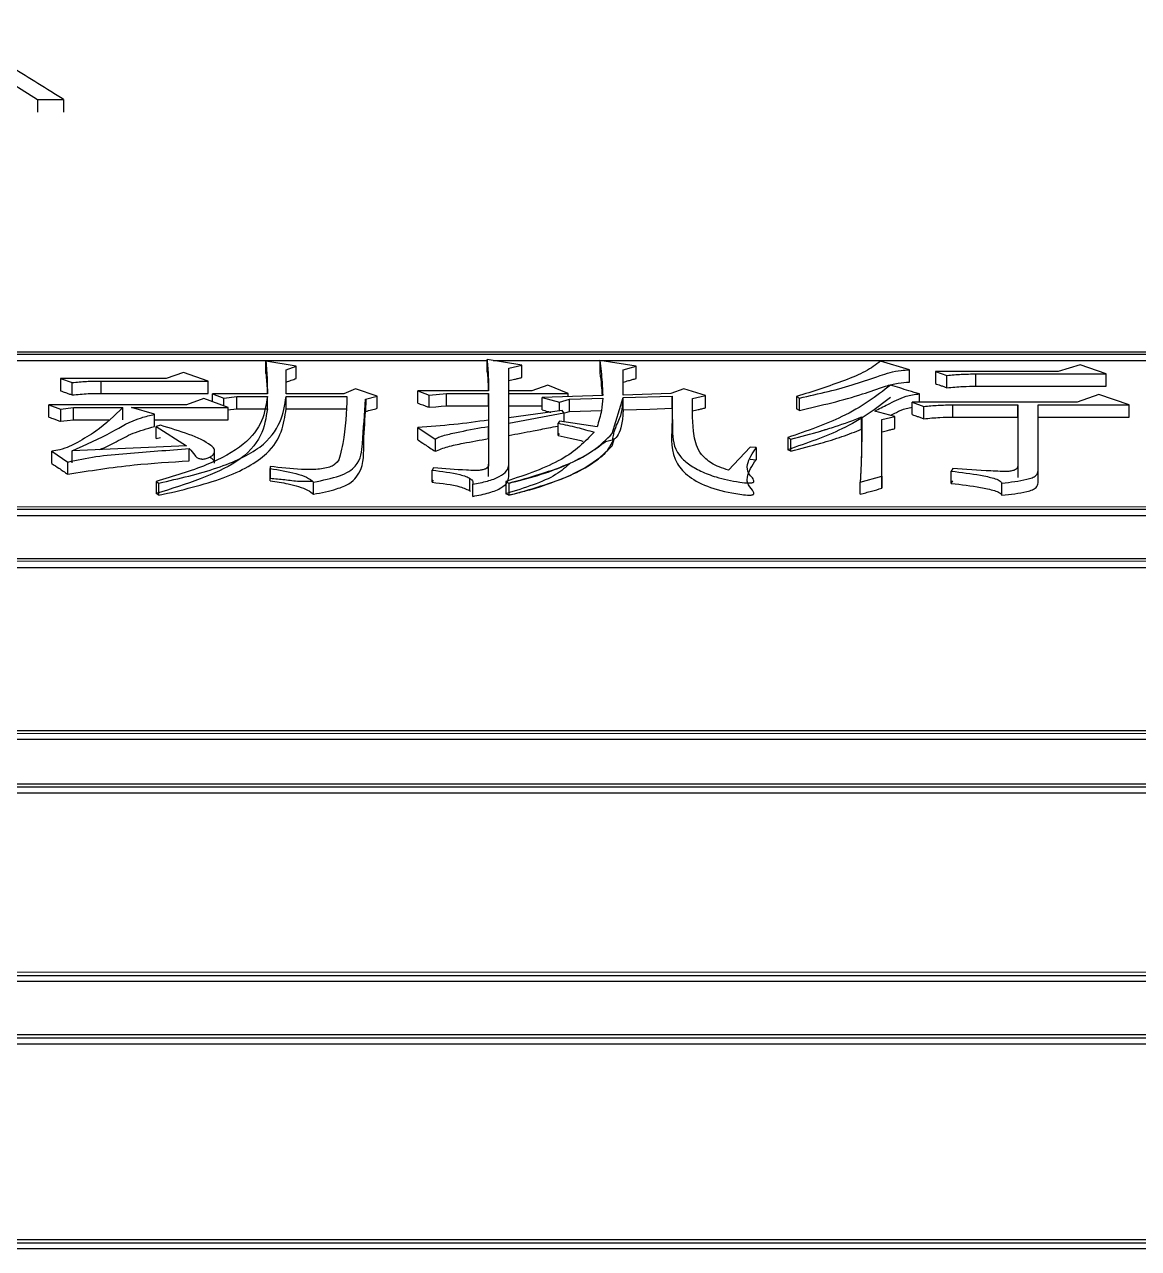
# Model space of a CAD drawing. Header units: millimetres. Extents: x 2063 to 4500, y 825 to 2548.
# Drawn here: x 2697.68 to 2706.02, y 2309.9 to 2319.06 of the extents above; entities that cross this region are included whole.
import ezdxf

# ---------------------------------------------------------------- set-up
doc = ezdxf.new("R2010")
doc.units = ezdxf.units.MM

msp = doc.modelspace()

# ---------------------------------------------------------------- linework, layer by layer
at = {"color": 7, "linetype": 'Continuous', "lineweight": 25}
for p, q in [((2697.4855, 2318.6837), (2697.7812, 2318.4994)), ((2697.7812, 2318.4994), (2697.9763, 2318.4994)), ((2697.9763, 2318.4994), (2697.9763, 2318.4047)), ((2712.4062, 2316.6097), (2690.4232, 2316.6103)), ((2712.3562, 2316.5923), (2690.4732, 2316.5929)), ((2701.4039, 2316.5117), (2701.1443, 2316.5535)), ((2701.1443, 2316.4614), (2701.1443, 2316.5535)), ((2696.2312, 2316.5466), (2701.1443, 2316.5465)), ((2699.7164, 2316.5041), (2699.4893, 2316.5422)), ((2699.4893, 2316.45), (2699.4893, 2316.5422)), ((2699.6407, 2316.4774), (2699.7164, 2316.5041)), ((2699.6407, 2316.2966), (2699.6407, 2316.4774)), ((2699.6407, 2316.3853), (2699.6407, 2316.4774)), ((2699.7164, 2316.412), (2699.7164, 2316.5041)), ((2701.1883, 2316.5465), (2706.6395, 2316.5463)), ((2701.3066, 2316.4888), (2701.4039, 2316.5117)), ((2701.3066, 2316.3198), (2701.3066, 2316.4888)), ((2701.3066, 2316.4881), (2701.3066, 2316.4888)), ((2701.4039, 2316.4196), (2701.4039, 2316.5117)), ((2702.2585, 2316.5041), (2701.9881, 2316.5459)), ((2701.9881, 2316.5459), (2701.9881, 2316.4538)), ((2702.1612, 2316.4773), (2702.2585, 2316.5041)), ((2702.1612, 2316.2888), (2702.1612, 2316.4773)), ((2702.1612, 2316.4766), (2702.1612, 2316.4773)), ((2702.2585, 2316.4119), (2702.2585, 2316.5041)), ((2704.3027, 2316.4774), (2704.0866, 2316.5421)), ((2704.3027, 2316.3853), (2704.3027, 2316.4774)), ((2704.4977, 2316.4658), (2704.4977, 2316.3738)), ((2704.4977, 2316.4658), (2704.5842, 2316.4352)), ((2705.4172, 2316.4658), (2704.4977, 2316.4658)), ((2705.5794, 2316.5154), (2705.4172, 2316.4658)), ((2705.7741, 2316.4467), (2705.5794, 2316.5154)), ((2697.9532, 2316.4123), (2697.9532, 2316.3204)), ((2697.9532, 2316.4123), (2698.0398, 2316.3816)), ((2698.7429, 2316.4123), (2697.9532, 2316.4123)), ((2698.0398, 2316.2896), (2698.0398, 2316.3816)), ((2698.2561, 2316.3012), (2698.2561, 2316.3931)), ((2698.2561, 2316.3931), (2699.0566, 2316.3931)), ((2698.8727, 2316.4583), (2698.7429, 2316.4123)), ((2699.0566, 2316.3931), (2698.8727, 2316.4583)), ((2699.0566, 2316.3011), (2699.0566, 2316.3931)), ((2699.6407, 2316.2966), (2699.6407, 2316.3853)), ((2701.3066, 2316.3198), (2701.3066, 2316.3967)), ((2702.1612, 2316.2895), (2702.1612, 2316.3853)), ((2704.5842, 2316.3432), (2704.5842, 2316.4352)), ((2704.8006, 2316.3546), (2704.8006, 2316.4467)), ((2704.8006, 2316.4467), (2705.7741, 2316.4467)), ((2705.7741, 2316.3546), (2705.7741, 2316.4467)), ((2698.2561, 2316.3012), (2699.0566, 2316.3011)), ((2699.089, 2316.2966), (2699.1756, 2316.2656)), ((2699.5001, 2316.2966), (2699.089, 2316.2966)), ((2699.089, 2316.2383), (2699.089, 2316.2966)), ((2699.1756, 2316.2656), (2699.2729, 2316.2772)), ((2699.2729, 2316.2772), (2699.5001, 2316.2772)), ((2699.2729, 2316.1854), (2699.2729, 2316.2772)), ((2699.5001, 2316.1854), (2699.5001, 2316.2772)), ((2700.0734, 2316.2966), (2699.6407, 2316.2966)), ((2699.6407, 2316.1854), (2699.6407, 2316.2772)), ((2699.6407, 2316.2772), (2700.095, 2316.2772)), ((2700.16, 2316.3353), (2700.0734, 2316.2966)), ((2700.3222, 2316.2811), (2700.16, 2316.3353)), ((2700.2356, 2316.2578), (2700.3222, 2316.2811)), ((2700.3222, 2316.1893), (2700.3222, 2316.2811)), ((2700.6251, 2316.3198), (2700.7116, 2316.2888)), ((2701.1551, 2316.3198), (2700.6251, 2316.3198)), ((2700.6251, 2316.2279), (2700.6251, 2316.3198)), ((2700.7116, 2316.2888), (2700.8414, 2316.3004)), ((2700.7116, 2316.197), (2700.7116, 2316.2888)), ((2700.8414, 2316.3004), (2701.1551, 2316.3004)), ((2700.8414, 2316.2086), (2700.8414, 2316.3004)), ((2701.1551, 2316.3004), (2701.1552, 2316.1014)), ((2701.1551, 2316.2086), (2701.1551, 2316.3004)), ((2701.4797, 2316.3198), (2701.3066, 2316.3198)), ((2701.3066, 2316.2279), (2701.3066, 2316.3198)), ((2701.3066, 2316.3004), (2701.7501, 2316.3004)), ((2701.3066, 2316.1171), (2701.3066, 2316.3004)), ((2701.3066, 2316.2086), (2701.3066, 2316.3004)), ((2701.5987, 2316.3622), (2701.4797, 2316.3198)), ((2702.0097, 2316.2849), (2701.5554, 2316.2694)), ((2701.7501, 2316.3004), (2701.5987, 2316.3622)), ((2701.7501, 2316.276), (2701.7501, 2316.3004)), ((2702.5181, 2316.3004), (2702.1612, 2316.2888)), ((2702.1612, 2316.2694), (2702.5289, 2316.281)), ((2702.6155, 2316.3352), (2702.5181, 2316.3004)), ((2702.5289, 2316.1892), (2702.5289, 2316.281)), ((2702.7777, 2316.2849), (2702.6155, 2316.3352)), ((2702.6804, 2316.2616), (2702.7777, 2316.2849)), ((2702.7777, 2316.1931), (2702.7777, 2316.2849)), ((2703.4592, 2316.2771), (2703.4592, 2316.1853)), ((2703.4592, 2316.2771), (2703.4809, 2316.2655)), ((2704.3788, 2316.2343), (2704.3788, 2316.2964)), ((2704.8006, 2316.3546), (2705.7741, 2316.3546)), ((2705.7201, 2316.2926), (2705.5578, 2316.2343)), ((2705.9472, 2316.2148), (2705.7201, 2316.2926)), ((2697.8667, 2316.215), (2697.9532, 2316.1838)), ((2698.8943, 2316.215), (2697.8667, 2316.215)), ((2697.8667, 2316.1233), (2697.8667, 2316.215)), ((2697.9532, 2316.1838), (2698.0506, 2316.1955)), ((2698.0506, 2316.1955), (2698.4184, 2316.1955)), ((2698.0506, 2316.1038), (2698.0506, 2316.1955)), ((2698.4184, 2316.1038), (2698.4184, 2316.1955)), ((2698.4833, 2316.1955), (2699.208, 2316.1955)), ((2698.6561, 2316.1447), (2698.4833, 2316.1955)), ((2699.0241, 2316.2617), (2698.8943, 2316.215)), ((2699.208, 2316.1955), (2699.0241, 2316.2617)), ((2699.1756, 2316.2072), (2699.1756, 2316.2656)), ((2699.208, 2316.1038), (2699.208, 2316.1955)), ((2699.2729, 2316.1854), (2699.5001, 2316.1854)), ((2699.6407, 2316.1854), (2700.095, 2316.1854)), ((2700.2357, 2316.2578), (2700.2356, 2316.166)), ((2700.8414, 2316.2086), (2701.1551, 2316.2086)), ((2701.1551, 2316.2086), (2701.1552, 2316.0098)), ((2701.3066, 2316.2086), (2701.5554, 2316.2086)), ((2701.5554, 2316.2694), (2701.6852, 2316.2344)), ((2701.5554, 2316.1776), (2701.5554, 2316.2694)), ((2701.6852, 2316.2344), (2701.7609, 2316.2577)), ((2701.6852, 2316.169), (2701.6852, 2316.2344)), ((2701.7609, 2316.2577), (2702.0097, 2316.2655)), ((2701.7609, 2316.166), (2701.7609, 2316.2577)), ((2702.08, 2316.0008), (2702.1612, 2316.2694)), ((2702.1612, 2316.1776), (2702.1612, 2316.2694)), ((2702.1612, 2316.2694), (2702.1612, 2316.2694)), ((2702.5295, 2316.2126), (2702.5289, 2316.2124)), ((2703.4809, 2316.1737), (2703.4592, 2316.1853)), ((2703.4809, 2316.1737), (2703.4809, 2316.2655)), ((2704.3246, 2316.2343), (2704.4112, 2316.2032)), ((2705.5578, 2316.2343), (2704.3246, 2316.2343)), ((2704.3246, 2316.1426), (2704.3246, 2316.2343)), ((2704.4112, 2316.1114), (2704.4112, 2316.2032)), ((2704.6275, 2316.2149), (2705.1143, 2316.2149)), ((2704.6275, 2316.1231), (2704.6275, 2316.2149)), ((2705.1143, 2316.2149), (2705.1143, 2315.7631)), ((2705.1143, 2316.1231), (2705.1143, 2316.2149)), ((2705.2657, 2316.2148), (2705.9472, 2316.2148)), ((2705.2657, 2315.7227), (2705.2657, 2316.2148)), ((2705.2657, 2316.1231), (2705.2657, 2316.2148)), ((2705.9472, 2316.1231), (2705.9472, 2316.2148)), ((2697.9532, 2316.1838), (2697.9532, 2316.0921)), ((2698.0506, 2316.1038), (2698.3142, 2316.1038)), ((2698.6561, 2316.0531), (2698.6561, 2316.1447)), ((2698.6561, 2316.1038), (2699.208, 2316.1038)), ((2701.7068, 2316.172), (2701.3066, 2316.1171)), ((2701.3066, 2316.0778), (2701.7177, 2316.1563)), ((2701.3066, 2316.0255), (2701.3066, 2316.1171)), ((2701.6852, 2316.0936), (2701.6744, 2316.0778)), ((2701.9665, 2316.0502), (2701.6852, 2316.0936)), ((2701.7177, 2316.1563), (2701.7068, 2316.172)), ((2701.7177, 2316.1563), (2701.7177, 2316.0886)), ((2701.7609, 2316.166), (2701.9991, 2316.1734)), ((2702.5276, 2316.1085), (2702.5276, 2316.0157)), ((2703.946, 2316.0333), (2703.946, 2316.1249)), ((2704.1948, 2316.1288), (2704.0434, 2316.168)), ((2704.0975, 2316.1053), (2704.1948, 2316.1288)), ((2704.0975, 2315.6823), (2704.0975, 2316.1053)), ((2704.1948, 2316.0372), (2704.1948, 2316.1288)), ((2704.6275, 2316.1231), (2705.1143, 2316.1231)), ((2705.1143, 2316.1231), (2705.1143, 2315.6719)), ((2705.2657, 2315.6316), (2705.2657, 2316.1231)), ((2705.2657, 2316.1231), (2705.9472, 2316.1231)), ((2698.6996, 2316.0621), (2698.6672, 2316.0542)), ((2698.6672, 2316.0542), (2698.8943, 2315.9075)), ((2698.6672, 2315.9627), (2698.6672, 2316.0542)), ((2700.6253, 2316.0462), (2700.7547, 2315.9593)), ((2700.6253, 2315.9547), (2700.6253, 2316.0462)), ((2701.1552, 2316.0542), (2701.1552, 2315.7712)), ((2701.1552, 2315.9627), (2701.1552, 2316.0542)), ((2701.3066, 2315.7672), (2701.3066, 2316.0778)), ((2701.3066, 2316.0765), (2701.3066, 2316.0778)), ((2701.6744, 2315.9863), (2701.6744, 2316.0778)), ((2701.6744, 2315.9863), (2701.6852, 2316.002)), ((2704.0975, 2315.5913), (2704.0975, 2316.0137)), ((2698.6672, 2315.9627), (2698.6996, 2315.9706)), ((2700.7547, 2315.9593), (2700.7547, 2315.8679)), ((2701.1552, 2315.9627), (2701.1552, 2315.7557)), ((2701.3066, 2315.676), (2701.3066, 2315.9863)), ((2702.08, 2315.9093), (2702.0969, 2315.9652)), ((2703.3943, 2315.971), (2703.416, 2315.9591)), ((2703.3943, 2315.971), (2703.3943, 2315.8796)), ((2703.416, 2315.8677), (2703.416, 2315.9591)), ((2697.8883, 2315.7763), (2697.8883, 2315.8676)), ((2697.8883, 2315.8676), (2698.007, 2315.7876)), ((2698.8943, 2315.9075), (2698.0398, 2315.8716)), ((2698.0398, 2315.7803), (2698.0398, 2315.8716)), ((2698.916, 2315.7962), (2698.916, 2315.8875)), ((2699.1049, 2315.8007), (2699.1049, 2315.8678)), ((2703.1131, 2315.8994), (2702.9509, 2315.7269)), ((2703.1564, 2315.8954), (2703.1131, 2315.8994)), ((2703.1564, 2315.8954), (2703.1564, 2315.8041)), ((2703.416, 2315.8677), (2703.3943, 2315.8796)), ((2698.007, 2315.6965), (2698.007, 2315.7876)), ((2699.5217, 2315.7548), (2699.5217, 2315.6636)), ((2699.5217, 2315.6479), (2699.5217, 2315.739)), ((2700.7441, 2315.743), (2700.7333, 2315.7269)), ((2701.1552, 2315.6801), (2701.1552, 2315.7712)), ((2701.3066, 2315.676), (2701.3066, 2315.7672)), ((2703.1131, 2315.8081), (2703.1564, 2315.8041)), ((2704.6275, 2315.7389), (2704.6167, 2315.7187)), ((2705.1143, 2315.7631), (2705.1143, 2315.6719)), ((2698.6672, 2315.6419), (2698.6672, 2315.5509)), ((2698.6672, 2315.6419), (2698.6888, 2315.6297)), ((2699.5217, 2315.6479), (2699.5217, 2315.6636)), ((2699.8463, 2315.5467), (2699.8463, 2315.6377)), ((2700.7333, 2315.6358), (2700.7333, 2315.7269)), ((2700.7333, 2315.6358), (2700.7441, 2315.6519)), ((2701.0143, 2315.5741), (2701.0143, 2315.665)), ((2701.285, 2315.6418), (2701.285, 2315.5508)), ((2701.285, 2315.6418), (2701.3066, 2315.6296)), ((2703.9352, 2315.6377), (2704.0975, 2315.6823)), ((2703.9352, 2315.5467), (2703.9352, 2315.6377)), ((2704.0975, 2315.6823), (2704.0975, 2315.5913)), ((2704.6167, 2315.6276), (2704.6167, 2315.7187)), ((2704.6167, 2315.6276), (2704.6275, 2315.6478)), ((2705.2657, 2315.6316), (2705.2657, 2315.7227)), ((2698.6888, 2315.5388), (2698.6672, 2315.5509)), ((2698.6888, 2315.5388), (2698.6888, 2315.6297)), ((2701.0362, 2315.5305), (2701.0362, 2315.6215)), ((2701.3066, 2315.5387), (2701.285, 2315.5508)), ((2701.3066, 2315.6296), (2701.3066, 2315.5387)), ((2704.9952, 2315.5386), (2704.9952, 2315.6295)), ((2690.4732, 2315.4538), (2712.3562, 2315.4532)), ((2690.4232, 2315.4348), (2712.4062, 2315.4343)), ((2690.4232, 2315.3887), (2712.4062, 2315.3881)), ((2712.3562, 2315.0639), (2690.3732, 2315.0644)), ((2712.3062, 2315.0445), (2690.4232, 2315.045)), ((2690.4232, 2314.9999), (2712.3062, 2314.9993)), ((2690.3732, 2313.7583), (2712.3562, 2313.7578)), ((2690.3732, 2313.7138), (2712.3562, 2313.7133)), ((2690.4232, 2313.7793), (2712.3062, 2313.7788)), ((2712.4062, 2313.3787), (2690.4232, 2313.3791)), ((2690.4732, 2313.3577), (2712.3562, 2313.3573)), ((2690.4732, 2313.3137), (2712.3562, 2313.3132)), ((2690.4232, 2311.9476), (2712.4062, 2311.9472)), ((2690.4232, 2311.9045), (2712.4062, 2311.9041)), ((2712.3562, 2311.9701), (2690.4732, 2311.9705)), ((2712.3562, 2311.5014), (2690.3732, 2311.5018)), ((2712.3062, 2311.4781), (2690.4232, 2311.4785)), ((2690.4232, 2311.4357), (2712.3062, 2311.4352)), ((2690.4233, 2309.9711), (2712.3063, 2309.9707)), ((2690.3733, 2309.9463), (2712.3563, 2309.9459)), ((2690.3733, 2309.9046), (2712.3563, 2309.9042))]:
    msp.add_line(p, q, dxfattribs=at)
at = {"color": 7, "linetype": 'Continuous', "lineweight": 25, "flags": 128}
for points in [[(2697.7812, 2318.4994), (2697.7812, 2318.4754), (2697.7812, 2318.4515), (2697.7812, 2318.4047)], [(2699.208, 2316.1777), (2699.2243, 2316.1796), (2699.2486, 2316.1825), (2699.2729, 2316.1854)], [(2700.7116, 2316.197), (2700.7604, 2316.2014), (2700.8009, 2316.205), (2700.8414, 2316.2086)], [(2702.1612, 2316.1776), (2702.2608, 2316.1807), (2702.3605, 2316.1839), (2702.5289, 2316.1892)], [(2697.9532, 2316.0921), (2698.0019, 2316.098), (2698.0506, 2316.1038)]]:
    msp.add_lwpolyline(points, dxfattribs=at)
at = {"color": 7, "linetype": 'Continuous', "lineweight": 25}
for points, knots in [([(2697.9763, 2318.4994), (2697.9442, 2318.5195), (2697.7837, 2318.6204), (2697.476, 2318.8102), (2697.2004, 2318.9734), (2697.0532, 2319.0606)], [0, 0, 0, 0, 0.104313, 0.521568, 1, 1, 1, 1]), ([(2701.1443, 2316.5535), (2701.1479, 2316.5114), (2701.1544, 2316.4341), (2701.1549, 2316.3556), (2701.1551, 2316.3198)], [0, 0, 0, 0, 0.544272, 1, 1, 1, 1]), ([(2699.4893, 2316.5422), (2699.4932, 2316.4954), (2699.5, 2316.4141), (2699.5001, 2316.3316), (2699.5001, 2316.2966)], [0, 0, 0, 0, 0.575668, 1, 1, 1, 1]), ([(2701.1443, 2316.4614), (2701.1473, 2316.4297), (2701.1517, 2316.3827), (2701.153, 2316.3352), (2701.1535, 2316.3198)], [0, 0, 0, 0, 0.675043, 1, 1, 1, 1]), ([(2701.9881, 2316.5459), (2701.994, 2316.4926), (2702.0037, 2316.4062), (2702.0081, 2316.3185), (2702.0097, 2316.2849)], [0, 0, 0, 0, 0.617116, 1, 1, 1, 1]), ([(2704.0866, 2316.5421), (2704.0517, 2316.5157), (2703.9811, 2316.4625), (2703.7639, 2316.3741), (2703.5814, 2316.316), (2703.4592, 2316.2771)], [0, 0, 0, 0, 0.244211, 0.494059, 1, 1, 1, 1]), ([(2703.4809, 2316.2655), (2703.6257, 2316.2982), (2703.842, 2316.3472), (2704.0652, 2316.4292), (2704.1991, 2316.4713), (2704.2817, 2316.4761), (2704.3027, 2316.4774)], [0, 0, 0, 0, 0.501457, 0.748784, 0.936077, 1, 1, 1, 1]), ([(2698.0398, 2316.3816), (2698.0752, 2316.3851), (2698.1462, 2316.3921), (2698.2194, 2316.3928), (2698.2561, 2316.3931)], [0, 0, 0, 0, 0.498867, 1, 1, 1, 1]), ([(2699.4893, 2316.45), (2699.493, 2316.4087), (2699.4976, 2316.3587), (2699.4987, 2316.3082), (2699.4989, 2316.2995)], [0, 0, 0, 0, 0.82802, 1, 1, 1, 1]), ([(2699.6407, 2316.3853), (2699.647, 2316.3876), (2699.6597, 2316.392), (2699.6786, 2316.3987), (2699.6975, 2316.4053), (2699.7101, 2316.4098), (2699.7164, 2316.412)], [0, 0, 0, 0, 0.25, 0.5, 0.75, 1, 1, 1, 1]), ([(2701.3066, 2316.3967), (2701.3209, 2316.4001), (2701.3442, 2316.4056), (2701.3767, 2316.4132), (2701.3949, 2316.4174), (2701.4039, 2316.4196)], [0, 0, 0, 0, 0.439881, 0.71994, 1, 1, 1, 1]), ([(2701.9881, 2316.4538), (2701.9919, 2316.4229), (2701.9987, 2316.3669), (2702.0027, 2316.3102), (2702.0044, 2316.2847)], [0, 0, 0, 0, 0.550115, 1, 1, 1, 1]), ([(2702.1612, 2316.3853), (2702.1748, 2316.389), (2702.1978, 2316.3953), (2702.2303, 2316.4042), (2702.2491, 2316.4094), (2702.2585, 2316.4119)], [0, 0, 0, 0, 0.420135, 0.710067, 1, 1, 1, 1]), ([(2703.4809, 2316.1737), (2703.562, 2316.1926), (2703.7242, 2316.2304), (2703.944, 2316.2896), (2704.0901, 2316.3471), (2704.2097, 2316.3788), (2704.2746, 2316.3833), (2704.3027, 2316.3853)], [0, 0, 0, 0, 0.285391, 0.571044, 0.802081, 0.914333, 1, 1, 1, 1]), ([(2704.4977, 2316.3738), (2704.5101, 2316.3694), (2704.5307, 2316.3621), (2704.5595, 2316.3519), (2704.576, 2316.3461), (2704.5842, 2316.3432)], [0, 0, 0, 0, 0.428609, 0.714304, 1, 1, 1, 1]), ([(2704.5842, 2316.4352), (2704.6197, 2316.4387), (2704.6907, 2316.4456), (2704.7639, 2316.4463), (2704.8006, 2316.4467)], [0, 0, 0, 0, 0.498867, 1, 1, 1, 1]), ([(2697.9532, 2316.3204), (2697.9656, 2316.316), (2697.9862, 2316.3087), (2698.015, 2316.2984), (2698.0315, 2316.2926), (2698.0398, 2316.2896)], [0, 0, 0, 0, 0.428609, 0.7143039, 1, 1, 1, 1]), ([(2698.0398, 2316.2896), (2698.0795, 2316.2935), (2698.1507, 2316.3003), (2698.2238, 2316.3009), (2698.2561, 2316.3012)], [0, 0, 0, 0, 0.558823, 1, 1, 1, 1]), ([(2699.5001, 2316.2772), (2699.4914, 2316.217), (2699.4741, 2316.0961), (2699.3431, 2315.9145), (2699.0556, 2315.7575), (2698.7979, 2315.6808), (2698.6672, 2315.6419)], [0, 0, 0, 0, 0.244354, 0.489935, 0.74136, 1, 1, 1, 1]), ([(2698.6888, 2315.6297), (2698.8395, 2315.6643), (2699.1359, 2315.7322), (2699.4725, 2315.892), (2699.6113, 2316.0857), (2699.6309, 2316.2135), (2699.6407, 2316.2772)], [0, 0, 0, 0, 0.2601932, 0.5118512, 0.7565513, 1, 1, 1, 1]), ([(2700.095, 2316.2772), (2700.0912, 2316.1604), (2700.0864, 2316.015), (2700.0469, 2315.8459), (2700.0316, 2315.784), (2699.9771, 2315.7523), (2699.9308, 2315.7402), (2699.8569, 2315.7305), (2699.7148, 2315.7307), (2699.5989, 2315.7452), (2699.5217, 2315.7548)], [0, 0, 0, 0, 0.4898961, 0.6102723, 0.7064925, 0.7358579, 0.7655593, 0.7971729, 0.8650638, 1, 1, 1, 1]), ([(2702.5289, 2316.281), (2702.5289, 2316.1973), (2702.5288, 2316.0509), (2702.5373, 2315.8745), (2702.6459, 2315.7733), (2702.7374, 2315.7184), (2702.8652, 2315.6694), (2702.9931, 2315.6424), (2703.0866, 2315.6299), (2703.1196, 2315.6313), (2703.1286, 2315.6329), (2703.1339, 2315.6348), (2703.138, 2315.6372), (2703.1418, 2315.6434), (2703.138, 2315.6543), (2703.1241, 2315.6748), (2703.0904, 2315.7118), (2703.0861, 2315.7909), (2703.1283, 2315.8536), (2703.1564, 2315.8954)], [0, 0, 0, 0, 0.249545, 0.436315, 0.501271, 0.564646, 0.626364, 0.704484, 0.733965, 0.739063, 0.743353, 0.745337, 0.747325, 0.751675, 0.763079, 0.778003, 0.812665, 0.875175, 1, 1, 1, 1]), ([(2704.1624, 2316.3622), (2704.054, 2316.2799), (2703.8583, 2316.1314), (2703.5375, 2316.0205), (2703.3943, 2315.971)], [0, 0, 0, 0, 0.553842, 1, 1, 1, 1]), ([(2704.0434, 2316.168), (2704.0761, 2316.1848), (2704.1301, 2316.2125), (2704.2053, 2316.251), (2704.2634, 2316.2772), (2704.3252, 2316.292), (2704.3608, 2316.295), (2704.3787, 2316.2964)], [0, 0, 0, 0, 0.3357419, 0.5532256, 0.7726409, 0.885172, 1, 1, 1, 1]), ([(2704.3787, 2316.2965), (2704.3521, 2316.3046), (2704.3027, 2316.3196), (2704.2305, 2316.3415), (2704.1851, 2316.3553), (2704.1624, 2316.3622)], [0, 0, 0, 0, 0.369991, 0.684996, 1, 1, 1, 1]), ([(2704.5842, 2316.3432), (2704.624, 2316.347), (2704.6951, 2316.3538), (2704.7683, 2316.3544), (2704.8006, 2316.3546)], [0, 0, 0, 0, 0.558823, 1, 1, 1, 1]), ([(2698.4184, 2316.1955), (2698.3576, 2316.1346), (2698.2659, 2316.0428), (2698.0937, 2315.9405), (2697.9868, 2315.8846), (2697.9084, 2315.8711), (2697.8883, 2315.8676)], [0, 0, 0, 0, 0.493221, 0.743655, 0.934367, 1, 1, 1, 1]), ([(2699.5001, 2316.1854), (2699.4904, 2316.1181), (2699.4708, 2315.9829), (2699.2595, 2315.7381), (2698.8937, 2315.6225), (2698.6672, 2315.5509)], [0, 0, 0, 0, 0.2743455, 0.5506038, 1, 1, 1, 1]), ([(2698.6888, 2315.5388), (2698.8574, 2315.5775), (2699.1881, 2315.6535), (2699.5947, 2315.8809), (2699.6234, 2316.0707), (2699.6407, 2316.1854)], [0, 0, 0, 0, 0.291461, 0.571537, 1, 1, 1, 1]), ([(2699.8464, 2315.6377), (2699.9143, 2315.6511), (2700.0149, 2315.671), (2700.1149, 2315.7157), (2700.2029, 2315.7949), (2700.2148, 2315.9832), (2700.2273, 2316.1479), (2700.2356, 2316.2578)], [0, 0, 0, 0, 0.132838, 0.196641, 0.258559, 0.505709, 1, 1, 1, 1]), ([(2700.2356, 2316.166), (2700.2501, 2316.1699), (2700.2789, 2316.1776), (2700.3078, 2316.1854), (2700.3222, 2316.1893)], [0, 0, 0, 0, 0.5, 1, 1, 1, 1]), ([(2700.6251, 2316.2279), (2700.6375, 2316.2235), (2700.6581, 2316.2161), (2700.6869, 2316.2058), (2700.7034, 2316.1999), (2700.7116, 2316.197)], [0, 0, 0, 0, 0.428612, 0.714306, 1, 1, 1, 1]), ([(2702.0097, 2316.2655), (2702.0072, 2316.235), (2702.0014, 2316.1634), (2701.9792, 2316.0915), (2701.9665, 2316.0502)], [0, 0, 0, 0, 0.426568, 1, 1, 1, 1]), ([(2702.0841, 2315.9548), (2702.0861, 2315.9687), (2702.0904, 2315.9972), (2702.1147, 2316.0745), (2702.1489, 2316.1268), (2702.1584, 2316.2066), (2702.1605, 2316.2511), (2702.161, 2316.2646), (2702.1612, 2316.2694)], [0, 0, 0, 0, 0.068352, 0.139472, 0.508143, 0.851675, 0.94747, 1, 1, 1, 1]), ([(2702.5289, 2316.1892), (2702.5286, 2316.1438), (2702.5276, 2316.0075), (2702.5108, 2315.8312), (2702.6448, 2315.6757), (2702.8053, 2315.5926), (2702.9728, 2315.554), (2703.0799, 2315.5401), (2703.1111, 2315.5396), (2703.125, 2315.5411), (2703.1332, 2315.5432), (2703.1386, 2315.5467), (2703.1416, 2315.5536), (2703.132, 2315.5776), (2703.091, 2315.6154), (2703.0853, 2315.6992), (2703.1269, 2315.7605), (2703.1564, 2315.8041)], [0, 0, 0, 0, 0.135472, 0.406763, 0.50628, 0.604985, 0.704283, 0.727912, 0.736946, 0.74078, 0.744655, 0.748047, 0.752351, 0.764139, 0.816594, 0.869623, 1, 1, 1, 1]), ([(2702.9509, 2315.7269), (2702.9261, 2315.7344), (2702.8771, 2315.7492), (2702.8041, 2315.7885), (2702.7178, 2315.8654), (2702.6788, 2316.0318), (2702.6798, 2316.1697), (2702.6804, 2316.2616)], [0, 0, 0, 0, 0.065694, 0.129902, 0.255713, 0.503859, 1, 1, 1, 1]), ([(2702.6804, 2316.1698), (2702.6947, 2316.1732), (2702.718, 2316.1788), (2702.7505, 2316.1866), (2702.7687, 2316.1909), (2702.7777, 2316.1931)], [0, 0, 0, 0, 0.44, 0.72, 1, 1, 1, 1]), ([(2704.1624, 2316.2702), (2704.054, 2316.1881), (2703.8582, 2316.0398), (2703.5374, 2315.929), (2703.3943, 2315.8796)], [0, 0, 0, 0, 0.553762, 1, 1, 1, 1]), ([(2704.1626, 2316.1372), (2704.1769, 2316.1444), (2704.2127, 2316.1625), (2704.2625, 2316.1859), (2704.3091, 2316.1955), (2704.3246, 2316.1987)], [0, 0, 0, 0, 0.3081, 0.769592, 1, 1, 1, 1]), ([(2704.4112, 2316.2032), (2704.4466, 2316.2067), (2704.5176, 2316.2138), (2704.5908, 2316.2145), (2704.6275, 2316.2149)], [0, 0, 0, 0, 0.498867, 1, 1, 1, 1]), ([(2697.8667, 2316.1233), (2697.8791, 2316.1189), (2697.8997, 2316.1114), (2697.9285, 2316.101), (2697.945, 2316.0951), (2697.9532, 2316.0921)], [0, 0, 0, 0, 0.428613, 0.714306, 1, 1, 1, 1]), ([(2698.0397, 2315.8716), (2698.1427, 2315.9172), (2698.3228, 2315.997), (2698.49, 2316.1047), (2698.6224, 2316.1366), (2698.6561, 2316.1447)], [0, 0, 0, 0, 0.498749, 0.872406, 1, 1, 1, 1]), ([(2699.8464, 2315.5467), (2699.906, 2315.5584), (2700.0053, 2315.578), (2700.1173, 2315.6236), (2700.2246, 2315.7318), (2700.216, 2315.9195), (2700.2288, 2316.0807), (2700.2356, 2316.166)], [0, 0, 0, 0, 0.117242, 0.195683, 0.274072, 0.616161, 1, 1, 1, 1]), ([(2701.1552, 2316.1014), (2701.0688, 2316.0893), (2700.896, 2316.0649), (2700.7156, 2316.0524), (2700.6253, 2316.0462)], [0, 0, 0, 0, 0.499593, 1, 1, 1, 1]), ([(2701.5554, 2316.1776), (2701.5693, 2316.1739), (2701.591, 2316.168), (2701.6126, 2316.1622), (2701.6203, 2316.1601)], [0, 0, 0, 0, 0.643901, 1, 1, 1, 1]), ([(2701.7177, 2316.1526), (2701.7195, 2316.1532), (2701.7339, 2316.1576), (2701.7483, 2316.1621), (2701.7609, 2316.166)], [0, 0, 0, 0, 0.125351, 1, 1, 1, 1]), ([(2702.1612, 2316.1776), (2702.1611, 2316.1763), (2702.1607, 2316.1642), (2702.1589, 2316.1193), (2702.1514, 2316.0545), (2702.1176, 2315.9721), (2702.0954, 2315.9606), (2702.0841, 2315.9548)], [0, 0, 0, 0, 0.014449, 0.133551, 0.495754, 0.7437, 1, 1, 1, 1]), ([(2703.416, 2315.9591), (2703.4916, 2315.9788), (2703.5695, 2315.999), (2703.6466, 2316.0216), (2703.6557, 2316.0243), (2703.6647, 2316.027), (2703.6737, 2316.0297), (2703.6827, 2316.0324), (2703.7074, 2316.0398), (2703.8012, 2316.0685), (2703.8817, 2316.0998), (2703.946, 2316.1249)], [0, 0, 0, 0, 0.400377, 0.412885, 0.425393, 0.450409, 0.462917, 0.475426, 0.500442, 0.600512, 1, 1, 1, 1]), ([(2703.946, 2316.1249), (2703.9461, 2316.1078), (2703.9462, 2316.0886), (2703.9463, 2316.0671), (2703.9463, 2316.0607), (2703.9463, 2316.0542), (2703.9463, 2316.0478), (2703.9463, 2316.0392), (2703.9463, 2316.0306), (2703.9463, 2316.022), (2703.9463, 2316.0155), (2703.9463, 2316.009), (2703.9463, 2316.0026), (2703.9463, 2315.994), (2703.9463, 2315.9832), (2703.9462, 2315.9702), (2703.9461, 2315.9529), (2703.946, 2315.9356), (2703.9458, 2315.9182), (2703.9456, 2315.9052), (2703.9454, 2315.8922), (2703.9451, 2315.8748), (2703.9447, 2315.8574), (2703.9443, 2315.8399), (2703.9439, 2315.8268), (2703.9435, 2315.8137), (2703.9431, 2315.8006), (2703.9424, 2315.7831), (2703.9417, 2315.7656), (2703.9409, 2315.748), (2703.9403, 2315.7348), (2703.9397, 2315.7217), (2703.9391, 2315.7107), (2703.9386, 2315.7019), (2703.9383, 2315.6952), (2703.938, 2315.6886), (2703.9375, 2315.6798), (2703.937, 2315.671), (2703.9365, 2315.6622), (2703.9362, 2315.6555), (2703.9357, 2315.6474), (2703.9354, 2315.6414), (2703.9352, 2315.6377)], [0, 0, 0, 0, 0.10711, 0.120499, 0.133888, 0.147276, 0.160665, 0.174054, 0.200831, 0.21422, 0.227609, 0.240998, 0.254386, 0.267775, 0.294553, 0.32133, 0.348108, 0.401663, 0.42844, 0.455218, 0.481995, 0.508773, 0.562328, 0.589105, 0.615883, 0.64266, 0.669438, 0.696215, 0.74977, 0.776548, 0.803325, 0.830103, 0.85688, 0.870269, 0.883658, 0.897047, 0.910435, 0.937213, 0.950602, 0.96399, 0.977379, 1, 1, 1, 1]), ([(2704.3246, 2316.1426), (2704.337, 2316.1381), (2704.3576, 2316.1307), (2704.3864, 2316.1204), (2704.4029, 2316.1144), (2704.4112, 2316.1114)], [0, 0, 0, 0, 0.428611, 0.714305, 1, 1, 1, 1]), ([(2704.4112, 2316.1114), (2704.4509, 2316.1153), (2704.5221, 2316.1223), (2704.5952, 2316.1229), (2704.6275, 2316.1231)], [0, 0, 0, 0, 0.558823, 1, 1, 1, 1]), ([(2698.2474, 2315.8803), (2698.2892, 2315.8997), (2698.3751, 2315.9395), (2698.4881, 2316.0062), (2698.5998, 2316.0374), (2698.6561, 2316.0531)], [0, 0, 0, 0, 0.319596, 0.657164, 1, 1, 1, 1]), ([(2698.9161, 2315.8875), (2698.9307, 2315.8711), (2698.949, 2315.8505), (2698.9671, 2315.8251), (2698.9827, 2315.8159), (2698.9974, 2315.8116), (2699.0064, 2315.8102), (2699.0158, 2315.8096), (2699.0285, 2315.8107), (2699.0485, 2315.8153), (2699.0698, 2315.8239), (2699.0953, 2315.839), (2699.1062, 2315.8609), (2699.106, 2315.8871), (2699.0116, 2315.9698), (2698.8468, 2316.0186), (2698.6996, 2316.0621)], [0, 0, 0, 0, 0.122721, 0.15416, 0.184961, 0.198897, 0.205533, 0.212114, 0.225991, 0.241808, 0.277356, 0.311034, 0.368969, 0.430506, 0.491702, 1, 1, 1, 1]), ([(2700.7547, 2315.9593), (2700.7661, 2315.9655), (2700.7891, 2315.978), (2700.8549, 2315.9952), (2700.974, 2316.0226), (2701.0826, 2316.0415), (2701.1551, 2316.0542)], [0, 0, 0, 0, 0.120416, 0.244636, 0.495058, 1, 1, 1, 1]), ([(2701.9448, 2316.0107), (2701.875, 2315.9392), (2701.7335, 2315.794), (2701.4359, 2315.6931), (2701.285, 2315.6418)], [0, 0, 0, 0, 0.492671, 1, 1, 1, 1]), ([(2701.3066, 2315.9863), (2701.3674, 2315.9979), (2701.4663, 2316.0168), (2701.5889, 2316.0402), (2701.6507, 2316.0519), (2701.6744, 2316.0564)], [0, 0, 0, 0, 0.495956, 0.806796, 1, 1, 1, 1]), ([(2701.6744, 2316.0778), (2701.7221, 2316.0678), (2701.8163, 2316.0481), (2701.9024, 2316.0231), (2701.9448, 2316.0107)], [0, 0, 0, 0, 0.507162, 1, 1, 1, 1]), ([(2703.416, 2315.8677), (2703.4913, 2315.8875), (2703.6229, 2315.9219), (2703.8017, 2315.9767), (2703.8978, 2316.0144), (2703.946, 2316.0333)], [0, 0, 0, 0, 0.400541, 0.699142, 1, 1, 1, 1]), ([(2703.9461, 2316.0066), (2703.9461, 2316.0106), (2703.9461, 2316.017), (2703.946, 2316.0284), (2703.946, 2316.0358), (2703.946, 2316.04), (2703.946, 2316.0416), (2703.946, 2316.0425), (2703.946, 2316.0437), (2703.946, 2316.0249), (2703.9458, 2315.8973), (2703.9432, 2315.8133), (2703.9416, 2315.7639)], [0, 0, 0, 0, 0.01972, 0.0316378, 0.0435082, 0.0463825, 0.0492251, 0.0522948, 0.0558106, 0.08806, 0.4639019, 1, 1, 1, 1]), ([(2704.0975, 2316.0137), (2704.1117, 2316.0171), (2704.1351, 2316.0228), (2704.1675, 2316.0306), (2704.1857, 2316.035), (2704.1948, 2316.0372)], [0, 0, 0, 0, 0.439881, 0.71994, 1, 1, 1, 1]), ([(2700.6253, 2315.9547), (2700.6427, 2315.943), (2700.673, 2315.9228), (2700.7161, 2315.8939), (2700.7419, 2315.8765), (2700.7547, 2315.8679)], [0, 0, 0, 0, 0.403119, 0.70156, 1, 1, 1, 1]), ([(2700.7547, 2315.8679), (2700.7852, 2315.8801), (2700.8471, 2315.9049), (2700.9887, 2315.9327), (2701.0919, 2315.9513), (2701.1551, 2315.9627)], [0, 0, 0, 0, 0.2729687, 0.5543374, 1, 1, 1, 1]), ([(2701.3066, 2315.6296), (2701.4694, 2315.6752), (2701.7117, 2315.743), (2701.958, 2315.8777), (2702.0368, 2315.9572), (2702.08, 2316.0008)], [0, 0, 0, 0, 0.480373, 0.715158, 1, 1, 1, 1]), ([(2702.0885, 2315.9537), (2702.0627, 2315.9061), (2702.0364, 2315.8577), (2701.9984, 2315.8267), (2701.9325, 2315.7754), (2701.7734, 2315.6819), (2701.542, 2315.5988), (2701.3773, 2315.5553), (2701.3246, 2315.5429), (2701.3066, 2315.5387)], [0, 0, 0, 0, 0.172585, 0.175983, 0.205093, 0.521257, 0.851512, 0.949107, 1, 1, 1, 1]), ([(2701.3066, 2315.6296), (2701.3238, 2315.6337), (2701.4933, 2315.6736), (2701.7238, 2315.7505), (2701.906, 2315.8511), (2701.9752, 2315.9), (2701.9966, 2315.9164), (2702.0026, 2315.9212), (2702.0364, 2315.9476), (2702.0627, 2315.9506), (2702.0885, 2315.9537)], [0, 0, 0, 0, 0.048659, 0.478007, 0.711563, 0.794803, 0.817387, 0.823945, 0.827352, 1, 1, 1, 1]), ([(2701.6744, 2315.9863), (2701.7047, 2315.98), (2701.7669, 2315.967), (2701.8293, 2315.9522), (2701.8605, 2315.9433), (2701.8624, 2315.9427)], [0, 0, 0, 0, 0.472115, 0.967418, 1, 1, 1, 1]), ([(2698.007, 2315.7876), (2698.0762, 2315.8023), (2698.2161, 2315.8319), (2698.5263, 2315.8593), (2698.76, 2315.8762), (2698.916, 2315.8875)], [0, 0, 0, 0, 0.2460717, 0.4967335, 1, 1, 1, 1]), ([(2699.1038, 2315.7797), (2699.1041, 2315.7811), (2699.1067, 2315.7905), (2699.0977, 2315.8069), (2699.0763, 2315.8184), (2699.0669, 2315.8235)], [0, 0, 0, 0, 0.0857997, 0.5998162, 1, 1, 1, 1]), ([(2701.3066, 2315.5387), (2701.4693, 2315.5841), (2701.7116, 2315.6518), (2701.958, 2315.7864), (2702.0368, 2315.8658), (2702.08, 2315.9093)], [0, 0, 0, 0, 0.480491, 0.715254, 1, 1, 1, 1]), ([(2697.8883, 2315.7763), (2697.9058, 2315.7646), (2697.9344, 2315.7454), (2697.9739, 2315.7188), (2697.9959, 2315.7039), (2698.007, 2315.6965)], [0, 0, 0, 0, 0.442564, 0.721282, 1, 1, 1, 1]), ([(2698.007, 2315.6965), (2698.1707, 2315.7224), (2698.4653, 2315.769), (2698.7774, 2315.7878), (2698.916, 2315.7962)], [0, 0, 0, 0, 0.555914, 1, 1, 1, 1]), ([(2699.5217, 2315.7548), (2699.5217, 2315.7518), (2699.5217, 2315.7466), (2699.5217, 2315.7413), (2699.5217, 2315.739)], [0, 0, 0, 0, 0.56, 1, 1, 1, 1]), ([(2699.5217, 2315.739), (2699.5875, 2315.7279), (2699.6853, 2315.7113), (2699.7981, 2315.6754), (2699.8304, 2315.6501), (2699.8463, 2315.6377)], [0, 0, 0, 0, 0.509707, 0.758863, 1, 1, 1, 1]), ([(2701.1554, 2315.7712), (2701.1548, 2315.7633), (2701.1539, 2315.7514), (2701.1362, 2315.737), (2701.1132, 2315.7289), (2701.0842, 2315.7244), (2701.0423, 2315.7241), (2700.9285, 2315.7292), (2700.8259, 2315.7369), (2700.7441, 2315.743)], [0, 0, 0, 0, 0.116135, 0.174978, 0.235386, 0.296971, 0.360825, 0.490326, 1, 1, 1, 1]), ([(2701.0362, 2315.6215), (2701.0738, 2315.6286), (2701.1481, 2315.6425), (2701.2391, 2315.6761), (2701.2981, 2315.7195), (2701.3038, 2315.7514), (2701.3066, 2315.7672)], [0, 0, 0, 0, 0.260145, 0.513561, 0.758875, 1, 1, 1, 1]), ([(2701.7687, 2315.7812), (2701.735, 2315.7508), (2701.6307, 2315.6571), (2701.4244, 2315.5937), (2701.285, 2315.5508)], [0, 0, 0, 0, 0.323931, 1, 1, 1, 1]), ([(2705.1145, 2315.7631), (2705.114, 2315.7538), (2705.1133, 2315.7423), (2705.0963, 2315.7304), (2705.0848, 2315.7252), (2705.0708, 2315.721), (2705.0495, 2315.7169), (2705.019, 2315.7159), (2704.9715, 2315.7183), (2704.8401, 2315.7239), (2704.7221, 2315.7322), (2704.6275, 2315.7389)], [0, 0, 0, 0, 0.115473, 0.14517, 0.175331, 0.205787, 0.236431, 0.299107, 0.364431, 0.490851, 1, 1, 1, 1]), ([(2699.84, 2315.6419), (2699.806, 2315.6411), (2699.7345, 2315.6395), (2699.631, 2315.6545), (2699.5581, 2315.6606), (2699.5217, 2315.6636)], [0, 0, 0, 0, 0.311718, 0.656171, 1, 1, 1, 1]), ([(2699.5217, 2315.6479), (2699.5671, 2315.6406), (2699.6414, 2315.6287), (2699.7346, 2315.6047), (2699.8055, 2315.5801), (2699.8329, 2315.5577), (2699.8463, 2315.5467)], [0, 0, 0, 0, 0.348073, 0.570364, 0.788384, 1, 1, 1, 1]), ([(2700.7333, 2315.7269), (2700.8054, 2315.7181), (2700.8951, 2315.7072), (2700.9854, 2315.6805), (2701.0207, 2315.6637), (2701.0415, 2315.643), (2701.0379, 2315.6287), (2701.0362, 2315.6215)], [0, 0, 0, 0, 0.513521, 0.639448, 0.762318, 0.88191, 1, 1, 1, 1]), ([(2700.7333, 2315.6358), (2700.8076, 2315.6279), (2700.919, 2315.6161), (2700.9955, 2315.5816), (2701.021, 2315.5702)], [0, 0, 0, 0, 0.666671, 1, 1, 1, 1]), ([(2701.0362, 2315.5305), (2701.0782, 2315.5385), (2701.1609, 2315.5542), (2701.2513, 2315.5915), (2701.3001, 2315.6343), (2701.3044, 2315.6622), (2701.3066, 2315.676)], [0, 0, 0, 0, 0.290992, 0.572857, 0.787844, 1, 1, 1, 1]), ([(2704.6167, 2315.7187), (2704.6908, 2315.71), (2704.8014, 2315.697), (2704.9202, 2315.6714), (2704.9706, 2315.6536), (2704.9895, 2315.6404), (2704.9933, 2315.6332), (2704.9952, 2315.6295)], [0, 0, 0, 0, 0.508815, 0.759272, 0.881746, 0.941306, 1, 1, 1, 1]), ([(2704.9952, 2315.6295), (2705.0597, 2315.637), (2705.1398, 2315.6463), (2705.223, 2315.6687), (2705.2599, 2315.6905), (2705.2634, 2315.7099), (2705.2658, 2315.7227)], [0, 0, 0, 0, 0.515726, 0.641569, 0.763682, 1, 1, 1, 1]), ([(2703.9352, 2315.5467), (2703.9492, 2315.5506), (2703.9773, 2315.5583), (2704.0314, 2315.5731), (2704.0714, 2315.5841), (2704.0975, 2315.5913)], [0, 0, 0, 0, 0.2594101, 0.5188202, 1, 1, 1, 1]), ([(2704.6167, 2315.6276), (2704.6911, 2315.6189), (2704.8037, 2315.6058), (2704.9218, 2315.5798), (2704.9802, 2315.5594), (2704.9903, 2315.5454), (2704.9952, 2315.5386)], [0, 0, 0, 0, 0.510108, 0.771684, 0.888142, 1, 1, 1, 1]), ([(2704.9952, 2315.5386), (2705.0598, 2315.546), (2705.1407, 2315.5553), (2705.2248, 2315.5783), (2705.2604, 2315.6005), (2705.2636, 2315.6195), (2705.2658, 2315.6316)], [0, 0, 0, 0, 0.5165724, 0.6477138, 0.7747847, 1, 1, 1, 1])]:
    msp.add_open_spline(points, degree=3, knots=knots, dxfattribs=at)

doc.saveas('drawing.dxf')
